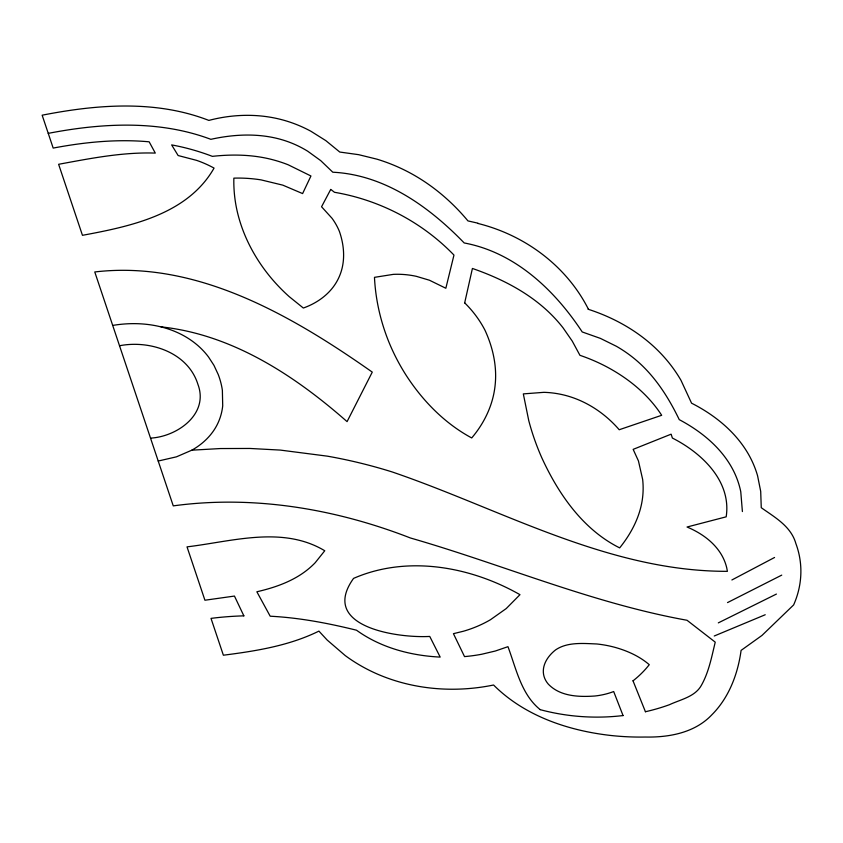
<?xml version="1.0" encoding="UTF-8"?>
<svg xmlns="http://www.w3.org/2000/svg" width="843" height="843" viewBox="0 0 843 843"><rect width="100%" height="100%" fill="white"/><g stroke="black" fill="none" stroke-linecap="round" stroke-linejoin="round"><path stroke-width="1.26" d="M464.672 302.89L472.417 268.453C499.193 277.769 525.21 290.656 546.338 309.824A145.533 130.107 13.4 0 1 563.082 327.864L572.249 341.099L579.942 355.314A166.103 144.448 7 0 1 605.611 366.252C627.772 377.864 648.014 394.124 661.681 415.293L619.215 429.74C604.737 412.986 585.358 400.204 563.725 394.977A84.753 74.395 5.7 0 0 543.935 392.332L523.324 393.892L528.74 420.541A321.162 281.868 -16.1 0 0 541.817 457.812C558.477 494.103 583.04 529.646 619.668 547.887C631.396 533.366 640.417 516.116 642.608 497.391A103.31 90.064 6 0 0 642.651 479.414L638.436 460.91L633.156 449.361L671.091 434.187C671.544 435.462 671.976 436.748 672.377 438.044C701.545 452.817 731.671 480.995 726.181 516.822L687.056 527.012C700.628 532.713 713.484 541.543 721.218 554.336A62.603 52.572 -0.3 0 1 726.708 567.739L727.404 571.333C608.351 571.628 501.943 509.404 392.1 471.922A397.116 305.113 14.9 0 0 327.358 456.158L280.308 450.088L249.886 448.455L220.371 448.55L191.846 450.173L176.461 456.832L158.21 461.037M191.846 450.173C202.415 444.272 211.614 435.62 217.136 424.767A74.1 62.835 29.5 0 0 222.71 405.873L222.373 390.256A82.509 69.832 29.8 0 0 218.232 374.513L213.953 365.346L208.506 356.958A66.85 56.829 29.6 0 0 198.295 345.915C175.175 325.619 142.319 320.393 112.699 325.43M731.882 579.973L774.569 557.476M727.53 602.587L781.746 575.116M718.31 622.882L776.424 594.062M714.253 636.001L765.223 614.747M48.251 133.363C101.792 123.036 158.937 119.811 210.855 139.327C235.671 133.816 262.173 132.836 286.483 141.171A96.344 87.124 35 0 1 307.737 151.234L320.74 160.644L332.795 172.214C384.829 174.775 429.171 206.788 464.187 242.953C515.094 252.415 554.662 290.066 582.218 331.952L600.406 338.391L616.391 346.283A128.347 113.615 5.3 0 1 636.75 360.667C655.338 376.652 668.678 397.738 679.258 419.645C702.029 431.732 723.199 449.077 734.453 472.775A107.851 93.004 0.3 0 1 740.765 491.722L742.398 511.553M150.518 438.118C177.104 436.716 209.19 414.166 197.894 384.292C187.926 352.342 149.938 339.834 119.516 345.746M161.045 326.873C232.204 334.45 294.523 375.42 347.074 421.626L372.269 372.111C292.173 315.83 196.609 259.929 94.764 271.962L173.258 505.874C253.364 494.925 335.482 508.803 410.415 537.982C502.849 564.578 592.007 603.166 687.024 620.269L715.243 642.155C711.661 656.792 708.889 671.997 701.418 685.275C695.053 696.866 680.575 699.479 669.426 704.716A179.991 152.256 3.2 0 1 645.432 711.734M477.949 223.184L467.949 220.908C452.048 201.783 432.796 185.365 410.931 173.416A162.868 147.525 25.3 0 0 376.895 159.158L358.686 154.68L339.771 152.046L325.788 140.602L310.888 131.245A120.918 109.221 34.8 0 0 287.084 121.213C261.783 113.341 234.365 113.679 208.853 120.412C155.692 99.737 96.956 104.437 42.15 115.196L53.183 148.083C84.743 142.109 117.072 138.895 149.158 141.814L155.302 153.089C122.709 151.993 90.517 158.421 58.62 164.29L82.456 235.313C130.77 226.367 187.662 214.417 214.059 168.094A100.465 88.252 36.4 0 0 196.556 160.349L178.126 155.533L171.635 144.901A207.599 178.653 32 0 1 212.373 156.355C231.751 154.227 251.562 154.511 270.561 159.179A126.408 112.93 32.1 0 1 288.137 164.764L310.941 175.987L302.605 193.584L282.795 185.144L261.067 179.886A138.579 122.941 30 0 0 233.859 178.147A142.182 133.352 32.1 0 0 236.493 208.031C241.646 233.205 253.69 256.662 269.897 276.493A173.363 164.111 31.1 0 0 289.212 296.641L303.343 308.032C316.251 303.459 328.18 295.282 335.588 283.596A62.277 56.376 32.3 0 0 342.079 268.295C345.019 256.072 343.501 243.184 339.402 231.403A60.211 54.563 32.4 0 0 332.037 218.295L321.562 206.756L330.741 189.39C331.994 190.349 333.238 191.308 334.481 192.288C379.687 199.97 422.111 222.046 453.966 255.081L445.842 288.253L429.456 280.234L416.316 276.325A81.465 73.71 18.4 0 0 393.333 274.365L374.471 277.347C375.546 299.434 380.509 321.236 388.76 341.731A229.475 214.659 -2.8 0 0 406.157 375.314C422.712 400.899 444.735 423.439 471.711 437.949C482.238 425.578 490.099 410.836 493.576 394.914A111.487 99.969 18.9 0 0 495.621 374.239C495.357 358.981 491.343 343.976 484.957 330.171A108.009 96.956 18.7 0 0 464.683 302.869M588.119 309.233C612.303 317.052 635.169 329.444 653.926 346.705A155.428 137.567 5.7 0 1 680.975 380.298L691.566 403.175C714.464 414.83 735.465 431.648 748.426 454.166A123.51 106.703 0.1 0 1 757.604 475.874L760.702 491.406L761.261 507.697C775.002 517.465 791.113 526.359 795.918 543.703C798.879 551.638 800.523 560.037 800.839 568.498A114.3 95.976 -1.3 0 1 793.632 604.926L761.977 635.432L741.092 650.396C737.878 674 728.974 697.635 711.903 714.748C694.822 732.852 669.079 737.52 645.211 737.035A232.468 197.831 0.7 0 1 609.573 735.338C567.276 730.365 524.241 715.675 493.576 685.011C454.314 693.094 412.417 689.743 375.683 673.325A148.674 125.533 11.5 0 1 345.23 655.58L327.158 640.027L318.917 631.112C289.16 645.759 255.966 651.059 223.374 655.211L211.013 618.383A278.053 208.801 14.3 0 1 243.869 615.854M540.173 709.606C521.185 694.411 516.116 668.383 507.96 646.676L495.326 651.017L481.743 654.242A155.881 133.5 11.8 0 1 464.525 656.602L453.439 633.673L463.323 631.259A121.15 103.278 12.9 0 0 490.468 619.721L506.253 608.551L519.973 594.673C470.426 566.464 407.201 554.968 353.554 578.393C318.759 626.96 397.685 638.246 429.751 636.433L440.183 657.087C410.646 655.664 380.699 647.687 356.494 630.206C328.18 623.198 299.37 617.708 270.192 616.212L256.862 591.775C273.501 587.929 290.118 582.355 304.112 572.302A106.123 89.01 22.5 0 0 315.198 562.713L324.755 550.753C282.637 525.452 232.204 541.459 187.02 546.865L204.923 600.227L234.449 596.064L243.869 615.864M632.988 680.754L645.432 711.745M623.061 715.591L613.683 691.545L611.143 692.461A66.123 54.458 4.2 0 1 594.958 696.002C578.888 697.14 560.079 696.539 548.235 684.052A26.344 21.454 5 0 1 543.598 674.569C541.87 664.769 548.182 655.696 555.558 649.921C567.286 641.85 583.093 643.43 596.76 643.968A92.14 73.731 4.4 0 1 614.832 647.319C627.287 650.775 639.415 656.202 649.268 664.684A111.466 92.814 5.4 0 1 633.051 680.807M623.051 715.559A186.956 158.484 3.3 0 1 540.152 709.648M477.886 223.437A161.898 146.303 14.5 0 1 588.361 309.118"/></g></svg>
